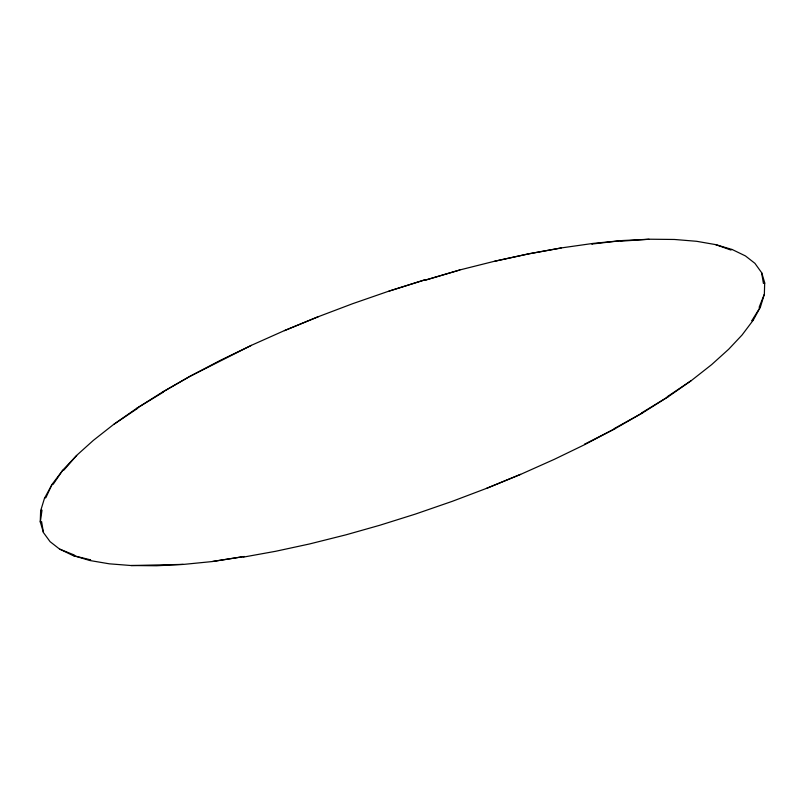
<?xml version="1.0" encoding="UTF-8"?>
<svg xmlns="http://www.w3.org/2000/svg" width="805" height="805" viewBox="0 0 805 805"><rect width="100%" height="100%" fill="white"/><g stroke="black" fill="none" stroke-linecap="round" stroke-linejoin="round"><path stroke-width="1.21" d="M59.862 549.201L72.702 555.43L74.241 555.007L59.55 549.06L50.081 541.664L43.47 532.608L40.25 521.791L40.642 510.833L44.466 498.325L52.144 484.248L62.941 469.989L77.008 455.077L93.35 440.385L113.394 424.627L137.736 408.266L136.216 408.658L113.918 424.255M764.267 294.459L760.534 306.675L751.8 320.732L753.269 320.108L760.282 307.279L759.115 307.329L764.358 294.167L764.69 282.706L761.751 272.845L754.919 263.336L745.45 255.94L732.298 249.57L715.967 244.67L696.617 241.299L674.429 239.467L649.635 239.216L621.007 241.168L622.456 240.534L649.001 239.246M753.027 320.44L742.059 335.011L728.706 349.219L711.65 364.615L691.606 380.373L667.265 396.734L668.784 396.342L691.082 380.745M76.686 455.429L63.887 470.08L62.699 470.321L53.2 484.268L51.973 484.56L45.885 497.671L44.637 498.013M212.57 561.488L244.297 556.507L211.846 561.598L183.862 564.375L131.145 565.533L109.349 563.822L89.868 560.522L73.084 555.541L90.583 559.857L89.486 560.401M592.43 243.513L591.766 244.066L621.772 240.594L593.154 243.402L562.021 247.819L527.798 254.018L493.857 261.414L460.661 269.735L424.416 280.402L459.846 269.967M585.205 444.36L584.561 444.209L615 428.683L614.255 428.582L642.752 412.744L641.917 412.713L668.2 396.714L643.396 412.381L615.694 428.31L584.511 444.722L554.404 459.293L521.419 474.034L487.287 488.082L452.329 501.314L415.249 514.133L379.688 525.293L345.959 534.832L309.553 543.959L275.652 551.284L243.744 557.05M251.361 345.365L189.306 376.69L161.604 392.619L136.8 408.286L163.083 392.287L162.248 392.256L190.644 375.955L220.49 360.278L252.096 345.013L283.581 330.966L317.713 316.918L352.671 303.686L388.101 291.41L424.487 279.969L388.926 291.148M731.916 249.459L730.759 249.993L715.514 244.599M318.528 316.607L284.376 330.644M486.472 488.394L520.624 474.356M40.733 510.541L42.001 510.159L40.32 522.032L41.588 521.61L43.4 532.367M494.642 261.243L529.348 253.716L561.256 247.95M183.228 564.406L156.573 565.764L131.145 565.533M764.75 283.209L763.412 283.39L761.6 272.633"/></g></svg>
